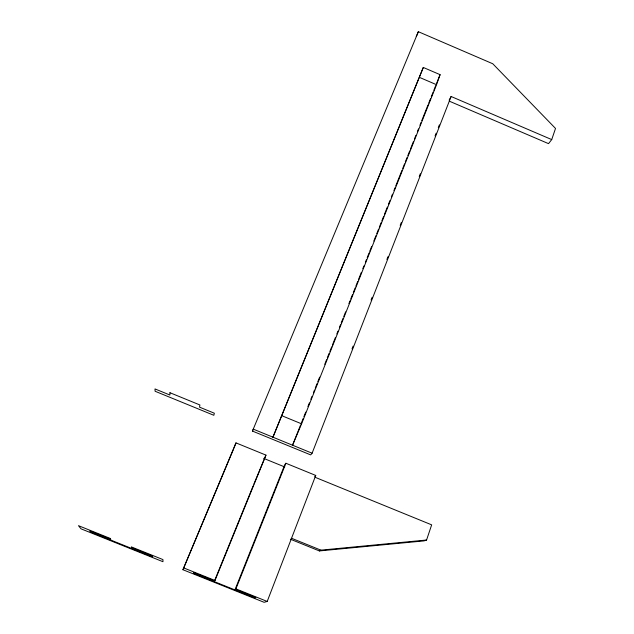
<?xml version="1.0" encoding="UTF-8"?>
<svg xmlns="http://www.w3.org/2000/svg" width="634" height="634" viewBox="0 0 634 634"><rect width="100%" height="100%" fill="white"/><g stroke="black" fill="none" stroke-linecap="round" stroke-linejoin="round"><path stroke-width="0.95" d="M182.941 569.728L235.975 442.881L265.955 455.117L214.989 580.475L214.466 580.982L193.727 572.66L193.418 573.239L254.9 597.917L255.835 597.593L235.166 589.295L284.706 464.88L285.894 463.256L315.74 475.437L267.207 601.436L264.109 602.3L182.941 569.728L233.51 449.173M290.396 539.209L319.362 550.93L424.035 540.897L426.563 540.025L431.667 524.849L315.169 477.315M449.633 101.305L548.521 143.641L551.723 139.591L555.519 128.44L492.776 63.765L418.345 31.7L416.269 36.582M300.595 424.97L292.543 445.203L301.586 423.829L436.541 84.702L440.075 74.661L423.298 67.458L272.945 437.183L423.298 67.458M233.898 448.254L235.975 442.881M352.021 348.89L353.098 346.124M371.08 300.033L372.158 297.267M386.898 259.472L387.976 256.707M400.197 225.363L401.274 222.597M419.248 176.506L420.326 173.74M435.067 135.945L436.144 133.18M438.3 127.648L439.378 124.882M418.345 31.7L252.451 431.08L310.684 454.895L312.102 453.207L451.115 96.495L551.723 139.591M301.324 423.132L303.155 418.535M303.892 416.696L305.723 412.1M307.918 406.584L309.384 402.907M310.842 399.23L311.944 396.472M313.41 392.795L314.504 390.037M315.241 388.198L317.071 383.594M317.8 381.755L319.631 377.159M324.759 364.288L326.589 359.692M327.318 357.853L329.149 353.257M329.878 351.418L331.709 346.822M332.446 344.983L335.37 337.621M336.836 333.944L337.938 331.186M339.396 327.509L340.498 324.751M341.227 322.912L343.057 318.316M343.794 316.477L345.625 311.88M348.914 303.607L350.016 300.849M350.745 299.01L352.575 294.406M353.312 292.567L355.143 287.971M355.872 286.132L357.703 281.536M358.432 279.697L361.364 272.343M362.83 268.665L363.924 265.908M365.39 262.23L366.492 259.472M367.221 257.634L369.051 253.037M369.781 251.191L371.611 246.594M373.814 241.078L376.01 235.563M376.739 233.724L378.569 229.128M379.298 227.289L381.129 222.692M381.866 220.854L383.697 216.257M384.426 214.419L387.358 207.056M388.452 204.299L389.918 200.621M391.384 196.944L392.478 194.186M393.944 190.509L395.045 187.751M395.774 185.913L401.996 170.284M402.733 168.446L404.563 163.849M405.292 162.003L407.123 157.406M407.86 155.568L409.683 150.971M410.42 149.133L413.344 141.778M414.446 139.02L415.912 135.343M417.378 131.666L418.472 128.908M419.938 125.231L421.031 122.473M421.769 120.634L427.99 104.998M428.727 103.16L430.557 98.563M431.286 96.725L433.117 92.128M433.846 90.29L435.677 85.693M436.414 83.854L440.075 74.661M235.166 589.295L235.903 588.875L285.894 463.256M214.466 580.982L253.077 486.04M253.822 484.21L265.955 455.117M252.451 431.08L253.315 429.155L312.102 453.207M449.126 100.18L451.115 96.495M314.749 476.443L315.74 475.437M319.362 550.93L320.907 550.146L426.563 540.025M183.543 567.858L214.989 580.475M235.903 588.875L267.207 601.436M291.656 538.306L320.907 550.146M263.641 458.358L284.721 466.957M281.956 415.769L301.586 423.829M419.51 77.403L436.541 84.702M169.944 392.715L169.872 395.022L155.013 388.935L155.092 391.257L213.848 415.294L214.34 413.209L199.536 407.155L199.892 404.967L169.944 392.715M110.237 538.424L78.481 525.681L81.033 528.835L162.962 561.708L162.954 559.584L131.349 546.904L131.674 547.752L152.54 556.129L152.651 556.882L90.583 531.966L89.838 530.959L110.776 539.368L110.237 538.424"/></g></svg>
